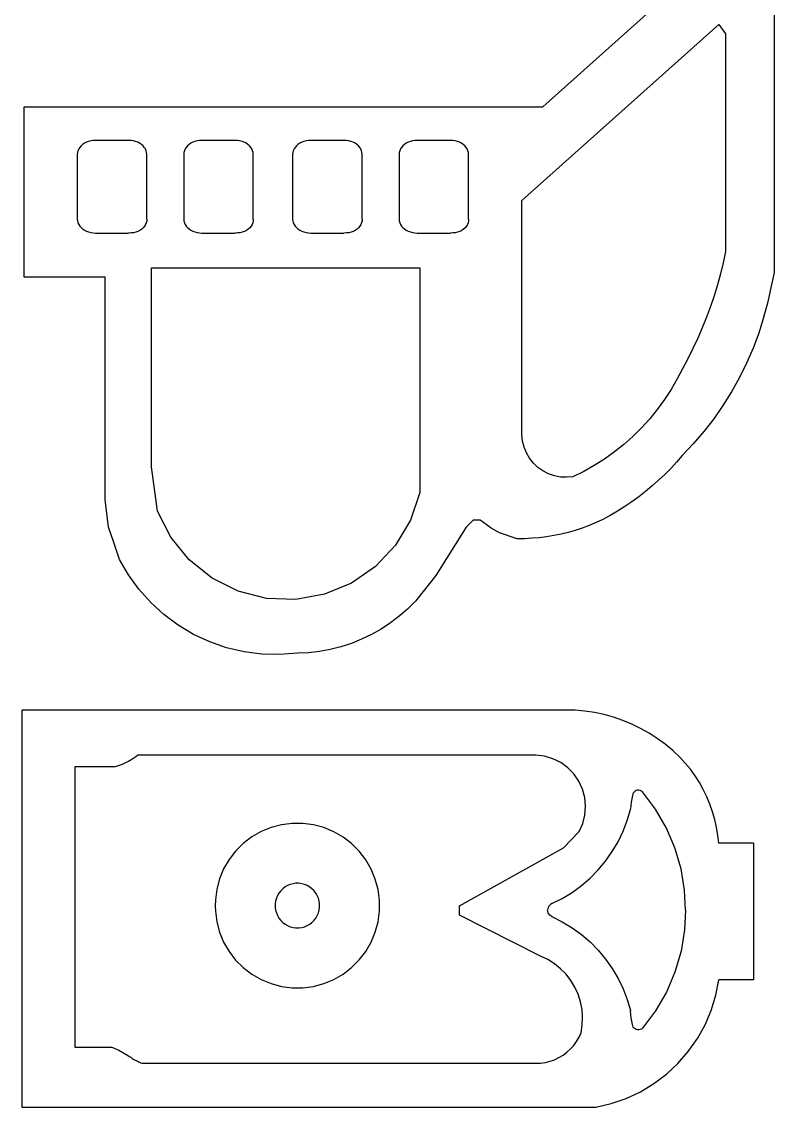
# Model space of a CAD drawing. Extents: x -3998 to 3998, y -3549 to 3549.
# Drawn here: x -3463.8 to -3138.8, y -2311.8 to -1843.1 of the extents above; entities that cross this region are included whole.
import ezdxf

# ---------------------------------------------------------------- set-up
doc = ezdxf.new("R2010")
doc.units = 0
doc.header["$MEASUREMENT"] = 0
doc.layers.get('0').update_dxf_attribs({"linetype": 'CONTINUOUS'})

msp = doc.modelspace()

# ---------------------------------------------------------------- linework, layer by layer
for p, q in [((-3138.85, -1800.31), (-3138.85, -1951.31)), ((-3238.85, -1879.82), (-3170.24, -1818.47)), ((-3247.85, -1920.31), (-3162.85, -1844.31)), ((-3162.85, -1844.31), (-3159.85, -1848.31)), ((-3159.85, -1848.31), (-3159.85, -1942.31)), ((-3462.85, -1953.31), (-3462.85, -1879.82)), ((-3462.85, -1879.82), (-3238.85, -1879.82)), ((-3439.25, -1898.02), (-3439.58, -1898.76)), ((-3438.8, -1897.31), (-3439.25, -1898.02)), ((-3438.23, -1896.66), (-3438.8, -1897.31)), ((-3437.56, -1896.07), (-3438.23, -1896.66)), ((-3436.79, -1895.55), (-3437.56, -1896.07)), ((-3435.94, -1895.12), (-3436.79, -1895.55)), ((-3435.02, -1894.77), (-3435.94, -1895.12)), ((-3434.06, -1894.52), (-3435.02, -1894.77)), ((-3433.05, -1894.37), (-3434.06, -1894.52)), ((-3432.03, -1894.31), (-3433.05, -1894.37)), ((-3417.67, -1894.31), (-3432.03, -1894.31)), ((-3416.64, -1894.37), (-3417.67, -1894.31)), ((-3415.64, -1894.52), (-3416.64, -1894.37)), ((-3414.67, -1894.77), (-3415.64, -1894.52)), ((-3413.76, -1895.12), (-3414.67, -1894.77)), ((-3412.91, -1895.55), (-3413.76, -1895.12)), ((-3412.14, -1896.07), (-3412.91, -1895.55)), ((-3411.46, -1896.66), (-3412.14, -1896.07)), ((-3410.9, -1897.31), (-3411.46, -1896.66)), ((-3410.44, -1898.02), (-3410.9, -1897.31)), ((-3410.12, -1898.76), (-3410.44, -1898.02)), ((-3393.25, -1898.02), (-3393.58, -1898.76)), ((-3392.8, -1897.31), (-3393.25, -1898.02)), ((-3392.23, -1896.66), (-3392.8, -1897.31)), ((-3391.56, -1896.07), (-3392.23, -1896.66)), ((-3390.79, -1895.55), (-3391.56, -1896.07)), ((-3389.94, -1895.12), (-3390.79, -1895.55)), ((-3389.02, -1894.77), (-3389.94, -1895.12)), ((-3388.06, -1894.52), (-3389.02, -1894.77)), ((-3387.05, -1894.37), (-3388.06, -1894.52)), ((-3386.03, -1894.31), (-3387.05, -1894.37)), ((-3371.67, -1894.31), (-3386.03, -1894.31)), ((-3370.64, -1894.37), (-3371.67, -1894.31)), ((-3369.64, -1894.52), (-3370.64, -1894.37)), ((-3368.67, -1894.77), (-3369.64, -1894.52)), ((-3367.76, -1895.12), (-3368.67, -1894.77)), ((-3366.91, -1895.55), (-3367.76, -1895.12)), ((-3366.14, -1896.07), (-3366.91, -1895.55)), ((-3365.46, -1896.66), (-3366.14, -1896.07)), ((-3364.9, -1897.31), (-3365.46, -1896.66)), ((-3364.44, -1898.02), (-3364.9, -1897.31)), ((-3364.12, -1898.76), (-3364.44, -1898.02)), ((-3346.25, -1898.02), (-3346.58, -1898.76)), ((-3345.8, -1897.31), (-3346.25, -1898.02)), ((-3345.23, -1896.66), (-3345.8, -1897.31)), ((-3344.56, -1896.07), (-3345.23, -1896.66)), ((-3343.79, -1895.55), (-3344.56, -1896.07)), ((-3342.94, -1895.12), (-3343.79, -1895.55)), ((-3342.02, -1894.77), (-3342.94, -1895.12)), ((-3341.06, -1894.52), (-3342.02, -1894.77)), ((-3340.05, -1894.37), (-3341.06, -1894.52)), ((-3339.03, -1894.31), (-3340.05, -1894.37)), ((-3324.67, -1894.31), (-3339.03, -1894.31)), ((-3323.64, -1894.37), (-3324.67, -1894.31)), ((-3322.64, -1894.52), (-3323.64, -1894.37)), ((-3321.67, -1894.77), (-3322.64, -1894.52)), ((-3320.76, -1895.12), (-3321.67, -1894.77)), ((-3319.91, -1895.55), (-3320.76, -1895.12)), ((-3319.14, -1896.07), (-3319.91, -1895.55)), ((-3318.46, -1896.66), (-3319.14, -1896.07)), ((-3317.9, -1897.31), (-3318.46, -1896.66)), ((-3317.44, -1898.02), (-3317.9, -1897.31)), ((-3317.12, -1898.76), (-3317.44, -1898.02)), ((-3300.25, -1898.02), (-3300.58, -1898.76)), ((-3299.8, -1897.31), (-3300.25, -1898.02)), ((-3299.23, -1896.66), (-3299.8, -1897.31)), ((-3298.56, -1896.07), (-3299.23, -1896.66)), ((-3297.79, -1895.55), (-3298.56, -1896.07)), ((-3296.94, -1895.12), (-3297.79, -1895.55)), ((-3296.02, -1894.77), (-3296.94, -1895.12)), ((-3295.06, -1894.52), (-3296.02, -1894.77)), ((-3294.05, -1894.37), (-3295.06, -1894.52)), ((-3293.03, -1894.31), (-3294.05, -1894.37)), ((-3278.67, -1894.31), (-3293.03, -1894.31)), ((-3277.64, -1894.37), (-3278.67, -1894.31)), ((-3276.64, -1894.52), (-3277.64, -1894.37)), ((-3275.67, -1894.77), (-3276.64, -1894.52)), ((-3274.76, -1895.12), (-3275.67, -1894.77)), ((-3273.91, -1895.55), (-3274.76, -1895.12)), ((-3273.14, -1896.07), (-3273.91, -1895.55)), ((-3272.46, -1896.66), (-3273.14, -1896.07)), ((-3271.9, -1897.31), (-3272.46, -1896.66)), ((-3271.44, -1898.02), (-3271.9, -1897.31)), ((-3271.12, -1898.76), (-3271.44, -1898.02)), ((-3439.78, -1899.53), (-3439.85, -1900.31)), ((-3439.85, -1900.31), (-3439.85, -1928.31)), ((-3439.58, -1898.76), (-3439.78, -1899.53)), ((-3409.92, -1899.53), (-3410.12, -1898.76)), ((-3409.85, -1900.31), (-3409.92, -1899.53)), ((-3409.85, -1928.31), (-3409.85, -1900.31)), ((-3393.78, -1899.53), (-3393.85, -1900.31)), ((-3393.85, -1900.31), (-3393.85, -1928.31)), ((-3393.58, -1898.76), (-3393.78, -1899.53)), ((-3363.92, -1899.53), (-3364.12, -1898.76)), ((-3363.85, -1900.31), (-3363.92, -1899.53)), ((-3363.85, -1928.31), (-3363.85, -1900.31)), ((-3346.78, -1899.53), (-3346.85, -1900.31)), ((-3346.85, -1900.31), (-3346.85, -1928.31)), ((-3346.58, -1898.76), (-3346.78, -1899.53)), ((-3316.92, -1899.53), (-3317.12, -1898.76)), ((-3316.85, -1900.31), (-3316.92, -1899.53)), ((-3316.85, -1928.31), (-3316.85, -1900.31)), ((-3300.78, -1899.53), (-3300.85, -1900.31)), ((-3300.85, -1900.31), (-3300.85, -1928.31)), ((-3300.58, -1898.76), (-3300.78, -1899.53)), ((-3270.92, -1899.53), (-3271.12, -1898.76)), ((-3270.85, -1900.31), (-3270.92, -1899.53)), ((-3270.85, -1928.31), (-3270.85, -1900.31)), ((-3247.85, -2021.5), (-3247.85, -1920.31)), ((-3439.85, -1928.31), (-3439.78, -1929.1)), ((-3439.78, -1929.1), (-3439.58, -1929.86)), ((-3439.58, -1929.86), (-3439.25, -1930.61)), ((-3439.25, -1930.61), (-3438.8, -1931.31)), ((-3410.35, -1930.65), (-3410.79, -1931.37)), ((-3410.04, -1929.89), (-3410.35, -1930.65)), ((-3409.87, -1929.11), (-3410.04, -1929.89)), ((-3409.85, -1928.31), (-3409.87, -1929.11)), ((-3393.85, -1928.31), (-3393.78, -1929.1)), ((-3393.78, -1929.1), (-3393.58, -1929.86)), ((-3393.58, -1929.86), (-3393.25, -1930.61)), ((-3393.25, -1930.61), (-3392.8, -1931.31)), ((-3364.35, -1930.65), (-3364.79, -1931.37)), ((-3364.04, -1929.89), (-3364.35, -1930.65)), ((-3363.87, -1929.11), (-3364.04, -1929.89)), ((-3363.85, -1928.31), (-3363.87, -1929.11)), ((-3346.85, -1928.31), (-3346.78, -1929.1)), ((-3346.78, -1929.1), (-3346.58, -1929.86)), ((-3346.58, -1929.86), (-3346.25, -1930.61)), ((-3346.25, -1930.61), (-3345.8, -1931.31)), ((-3317.35, -1930.65), (-3317.79, -1931.37)), ((-3317.04, -1929.89), (-3317.35, -1930.65)), ((-3316.87, -1929.11), (-3317.04, -1929.89)), ((-3316.85, -1928.31), (-3316.87, -1929.11)), ((-3300.85, -1928.31), (-3300.78, -1929.1)), ((-3300.78, -1929.1), (-3300.58, -1929.86)), ((-3300.58, -1929.86), (-3300.25, -1930.61)), ((-3300.25, -1930.61), (-3299.8, -1931.31)), ((-3271.35, -1930.65), (-3271.79, -1931.37)), ((-3271.04, -1929.89), (-3271.35, -1930.65)), ((-3270.87, -1929.11), (-3271.04, -1929.89)), ((-3270.85, -1928.31), (-3270.87, -1929.11)), ((-3438.8, -1931.31), (-3438.23, -1931.96)), ((-3438.23, -1931.96), (-3437.55, -1932.55)), ((-3437.55, -1932.55), (-3436.79, -1933.07)), ((-3436.79, -1933.07), (-3435.94, -1933.5)), ((-3435.94, -1933.5), (-3435.02, -1933.85)), ((-3435.02, -1933.85), (-3434.05, -1934.11)), ((-3434.05, -1934.11), (-3433.05, -1934.26)), ((-3433.05, -1934.26), (-3432.03, -1934.31)), ((-3432.03, -1934.31), (-3417.67, -1934.31)), ((-3416.63, -1934.29), (-3417.67, -1934.31)), ((-3415.61, -1934.17), (-3416.63, -1934.29)), ((-3414.62, -1933.93), (-3415.61, -1934.17)), ((-3413.68, -1933.59), (-3414.62, -1933.93)), ((-3412.81, -1933.16), (-3413.68, -1933.59)), ((-3412.03, -1932.64), (-3412.81, -1933.16)), ((-3411.35, -1932.04), (-3412.03, -1932.64)), ((-3410.79, -1931.37), (-3411.35, -1932.04)), ((-3392.8, -1931.31), (-3392.23, -1931.96)), ((-3392.23, -1931.96), (-3391.55, -1932.55)), ((-3391.55, -1932.55), (-3390.79, -1933.07)), ((-3390.79, -1933.07), (-3389.94, -1933.5)), ((-3389.94, -1933.5), (-3389.02, -1933.85)), ((-3389.02, -1933.85), (-3388.05, -1934.11)), ((-3388.05, -1934.11), (-3387.05, -1934.26)), ((-3387.05, -1934.26), (-3386.03, -1934.31)), ((-3386.03, -1934.31), (-3371.67, -1934.31)), ((-3370.63, -1934.29), (-3371.67, -1934.31)), ((-3369.61, -1934.17), (-3370.63, -1934.29)), ((-3368.62, -1933.93), (-3369.61, -1934.17)), ((-3367.68, -1933.59), (-3368.62, -1933.93)), ((-3366.81, -1933.16), (-3367.68, -1933.59)), ((-3366.03, -1932.64), (-3366.81, -1933.16)), ((-3365.35, -1932.04), (-3366.03, -1932.64)), ((-3364.79, -1931.37), (-3365.35, -1932.04)), ((-3345.8, -1931.31), (-3345.23, -1931.96)), ((-3345.23, -1931.96), (-3344.55, -1932.55)), ((-3344.55, -1932.55), (-3343.79, -1933.07)), ((-3343.79, -1933.07), (-3342.94, -1933.5)), ((-3342.94, -1933.5), (-3342.02, -1933.85)), ((-3342.02, -1933.85), (-3341.05, -1934.11)), ((-3341.05, -1934.11), (-3340.05, -1934.26)), ((-3340.05, -1934.26), (-3339.03, -1934.31)), ((-3339.03, -1934.31), (-3324.67, -1934.31)), ((-3323.63, -1934.29), (-3324.67, -1934.31)), ((-3322.61, -1934.17), (-3323.63, -1934.29)), ((-3321.62, -1933.93), (-3322.61, -1934.17)), ((-3320.68, -1933.59), (-3321.62, -1933.93)), ((-3319.81, -1933.16), (-3320.68, -1933.59)), ((-3319.03, -1932.64), (-3319.81, -1933.16)), ((-3318.35, -1932.04), (-3319.03, -1932.64)), ((-3317.79, -1931.37), (-3318.35, -1932.04)), ((-3299.8, -1931.31), (-3299.23, -1931.96)), ((-3299.23, -1931.96), (-3298.55, -1932.55)), ((-3298.55, -1932.55), (-3297.79, -1933.07)), ((-3297.79, -1933.07), (-3296.94, -1933.5)), ((-3296.94, -1933.5), (-3296.02, -1933.85)), ((-3296.02, -1933.85), (-3295.05, -1934.11)), ((-3295.05, -1934.11), (-3294.05, -1934.26)), ((-3294.05, -1934.26), (-3293.03, -1934.31)), ((-3293.03, -1934.31), (-3278.67, -1934.31)), ((-3277.63, -1934.29), (-3278.67, -1934.31)), ((-3276.61, -1934.17), (-3277.63, -1934.29)), ((-3275.62, -1933.93), (-3276.61, -1934.17)), ((-3274.68, -1933.59), (-3275.62, -1933.93)), ((-3273.81, -1933.16), (-3274.68, -1933.59)), ((-3273.03, -1932.64), (-3273.81, -1933.16)), ((-3272.35, -1932.04), (-3273.03, -1932.64)), ((-3271.79, -1931.37), (-3272.35, -1932.04)), ((-3159.85, -1942.31), (-3160.91, -1947.12)), ((-3407.85, -1949.31), (-3291.85, -1949.31)), ((-3407.85, -2035.31), (-3407.85, -1949.31)), ((-3291.85, -1949.31), (-3291.85, -2046.31)), ((-3160.91, -1947.12), (-3162.1, -1951.91)), ((-3427.85, -1953.31), (-3462.85, -1953.31)), ((-3427.85, -2049.31), (-3427.85, -1953.31)), ((-3162.1, -1951.91), (-3163.42, -1956.65)), ((-3138.85, -1951.31), (-3140.25, -1957.25)), ((-3163.42, -1956.65), (-3164.87, -1961.36)), ((-3140.25, -1957.25), (-3141.69, -1964.09)), ((-3164.87, -1961.36), (-3166.44, -1966.03)), ((-3166.44, -1966.03), (-3168.13, -1970.66)), ((-3141.69, -1964.09), (-3143.48, -1970.85)), ((-3168.13, -1970.66), (-3169.95, -1975.24)), ((-3143.48, -1970.85), (-3145.59, -1977.51)), ((-3169.95, -1975.24), (-3171.89, -1979.77)), ((-3145.59, -1977.51), (-3148.04, -1984.05)), ((-3171.89, -1979.77), (-3173.96, -1984.24)), ((-3173.96, -1984.24), (-3176.14, -1988.66)), ((-3148.04, -1984.05), (-3150.82, -1990.47)), ((-3176.14, -1988.66), (-3178.43, -1993.02)), ((-3150.82, -1990.47), (-3153.91, -1996.74)), ((-3178.43, -1993.02), (-3180.85, -1997.31)), ((-3153.91, -1996.74), (-3157.31, -2002.85)), ((-3180.85, -1997.31), (-3183.45, -2001.86)), ((-3186.29, -2006.25), (-3189.36, -2010.49)), ((-3183.45, -2001.86), (-3186.29, -2006.25)), ((-3157.31, -2002.85), (-3161.01, -2008.77)), ((-3189.36, -2010.49), (-3192.66, -2014.56)), ((-3161.01, -2008.77), (-3165.01, -2014.51)), ((-3192.66, -2014.56), (-3196.17, -2018.44)), ((-3165.01, -2014.51), (-3169.29, -2020.04)), ((-3196.17, -2018.44), (-3199.89, -2022.12)), ((-3169.29, -2020.04), (-3173.84, -2025.34)), ((-3247.56, -2024.16), (-3247.85, -2021.5)), ((-3246.91, -2026.76), (-3247.56, -2024.16)), ((-3199.89, -2022.12), (-3203.8, -2025.6)), ((-3245.89, -2029.24), (-3246.91, -2026.76)), ((-3244.54, -2031.55), (-3245.89, -2029.24)), ((-3207.9, -2028.86), (-3212.16, -2031.9)), ((-3203.8, -2025.6), (-3207.9, -2028.86)), ((-3173.84, -2025.34), (-3178.65, -2030.41)), ((-3242.87, -2033.65), (-3244.54, -2031.55)), ((-3240.92, -2035.49), (-3242.87, -2033.65)), ((-3212.16, -2031.9), (-3216.58, -2034.7)), ((-3181.07, -2033.2), (-3183.57, -2035.92)), ((-3178.65, -2030.41), (-3181.07, -2033.2)), ((-3405.15, -2054.41), (-3407.85, -2035.31)), ((-3238.74, -2037.04), (-3240.92, -2035.49)), ((-3236.35, -2038.27), (-3238.74, -2037.04)), ((-3233.82, -2039.15), (-3236.35, -2038.27)), ((-3221.15, -2037.26), (-3225.85, -2039.56)), ((-3216.58, -2034.7), (-3221.15, -2037.26)), ((-3186.17, -2038.54), (-3188.85, -2041.08)), ((-3183.57, -2035.92), (-3186.17, -2038.54)), ((-3231.19, -2039.66), (-3233.82, -2039.15)), ((-3228.52, -2039.8), (-3231.19, -2039.66)), ((-3225.85, -2039.56), (-3228.52, -2039.8)), ((-3191.61, -2043.54), (-3194.44, -2045.9)), ((-3188.85, -2041.08), (-3191.61, -2043.54)), ((-3291.85, -2046.31), (-3295.89, -2058.27)), ((-3197.36, -2048.16), (-3200.34, -2050.34)), ((-3194.44, -2045.9), (-3197.36, -2048.16)), ((-3426.39, -2061.28), (-3427.85, -2049.31)), ((-3203.4, -2052.41), (-3206.52, -2054.38)), ((-3200.34, -2050.34), (-3203.4, -2052.41)), ((-3399.44, -2065.67), (-3405.15, -2054.41)), ((-3209.71, -2056.25), (-3212.95, -2058.01)), ((-3206.52, -2054.38), (-3209.71, -2056.25)), ((-3424.25, -2067.51), (-3426.39, -2061.28)), ((-3295.89, -2058.27), (-3302.38, -2069.1)), ((-3271.85, -2061.31), (-3285.05, -2082.21)), ((-3268.85, -2058.31), (-3271.85, -2061.31)), ((-3265.85, -2058.31), (-3268.85, -2058.31)), ((-3261.11, -2061.75), (-3265.85, -2058.31)), ((-3257.55, -2063.71), (-3261.11, -2061.75)), ((-3221.75, -2061.69), (-3224.77, -2062.69)), ((-3218.77, -2060.58), (-3221.75, -2061.69)), ((-3215.83, -2059.35), (-3218.77, -2060.58)), ((-3212.95, -2058.01), (-3215.83, -2059.35)), ((-3391.49, -2075.47), (-3399.44, -2065.67)), ((-3249.85, -2066.31), (-3257.55, -2063.71)), ((-3246.67, -2066.29), (-3249.85, -2066.31)), ((-3243.49, -2066.14), (-3246.67, -2066.29)), ((-3240.32, -2065.87), (-3243.49, -2066.14)), ((-3237.17, -2065.48), (-3240.32, -2065.87)), ((-3234.03, -2064.96), (-3237.17, -2065.48)), ((-3230.91, -2064.33), (-3234.03, -2064.96)), ((-3227.82, -2063.57), (-3230.91, -2064.33)), ((-3224.77, -2062.69), (-3227.82, -2063.57)), ((-3421.65, -2075.21), (-3424.25, -2067.51)), ((-3302.38, -2069.1), (-3311.01, -2078.31)), ((-3417.79, -2081.89), (-3421.65, -2075.21)), ((-3381.63, -2083.36), (-3391.49, -2075.47)), ((-3311.01, -2078.31), (-3321.39, -2085.49)), ((-3413.27, -2088.13), (-3417.79, -2081.89)), ((-3370.33, -2088.99), (-3381.63, -2083.36)), ((-3321.39, -2085.49), (-3333.06, -2090.3)), ((-3285.05, -2082.21), (-3293.85, -2093.31)), ((-3408.14, -2093.88), (-3413.27, -2088.13)), ((-3358.1, -2092.09), (-3370.33, -2088.99)), ((-3333.06, -2090.3), (-3345.48, -2092.54)), ((-3402.44, -2099.08), (-3408.14, -2093.88)), ((-3345.48, -2092.54), (-3358.1, -2092.09)), ((-3293.85, -2093.31), (-3297.23, -2096.68)), ((-3396.25, -2103.68), (-3402.44, -2099.08)), ((-3300.83, -2099.8), (-3304.62, -2102.68)), ((-3297.23, -2096.68), (-3300.83, -2099.8)), ((-3389.63, -2107.62), (-3396.25, -2103.68)), ((-3304.62, -2102.68), (-3308.6, -2105.3)), ((-3382.64, -2110.86), (-3389.63, -2107.62)), ((-3312.75, -2107.65), (-3317.05, -2109.72)), ((-3308.6, -2105.3), (-3312.75, -2107.65)), ((-3375.35, -2113.38), (-3382.64, -2110.86)), ((-3367.85, -2115.14), (-3375.35, -2113.38)), ((-3326, -2112.97), (-3330.62, -2114.14)), ((-3321.47, -2111.49), (-3326, -2112.97)), ((-3317.05, -2109.72), (-3321.47, -2111.49)), ((-3360.2, -2116.13), (-3367.85, -2115.14)), ((-3352.5, -2116.34), (-3360.2, -2116.13)), ((-3344.81, -2115.76), (-3352.5, -2116.34)), ((-3340.05, -2115.54), (-3344.81, -2115.76)), ((-3335.31, -2115), (-3340.05, -2115.54)), ((-3330.62, -2114.14), (-3335.31, -2115)), ((-3224.85, -2140.31), (-3463.85, -2140.31)), ((-3463.85, -2140.31), (-3463.85, -2311.82)), ((-3220.65, -2140.72), (-3224.85, -2140.31)), ((-3216.48, -2141.37), (-3220.65, -2140.72)), ((-3212.36, -2142.27), (-3216.48, -2141.37)), ((-3208.29, -2143.42), (-3212.36, -2142.27)), ((-3204.31, -2144.8), (-3208.29, -2143.42)), ((-3200.41, -2146.41), (-3204.31, -2144.8)), ((-3196.61, -2148.25), (-3200.41, -2146.41)), ((-3192.93, -2150.31), (-3196.61, -2148.25)), ((-3189.37, -2152.59), (-3192.93, -2150.31)), ((-3185.96, -2155.07), (-3189.37, -2152.59)), ((-3182.7, -2157.75), (-3185.96, -2155.07)), ((-3416.16, -2161.42), (-3415.37, -2160.91)), ((-3415.37, -2160.91), (-3414.6, -2160.38)), ((-3414.6, -2160.38), (-3413.85, -2159.82)), ((-3241.85, -2159.82), (-3413.85, -2159.82)), ((-3238.1, -2160.25), (-3241.85, -2159.82)), ((-3234.47, -2161.31), (-3238.1, -2160.25)), ((-3179.61, -2160.62), (-3182.7, -2157.75)), ((-3177.27, -2163.18), (-3179.61, -2160.62)), ((-3423.88, -2164.82), (-3440.85, -2164.82)), ((-3440.85, -2164.82), (-3440.85, -2285.82)), ((-3423.88, -2164.82), (-3422.97, -2164.55)), ((-3422.97, -2164.55), (-3422.08, -2164.26)), ((-3422.08, -2164.26), (-3421.2, -2163.94)), ((-3421.2, -2163.94), (-3420.33, -2163.59)), ((-3420.33, -2163.59), (-3419.47, -2163.21)), ((-3419.47, -2163.21), (-3418.62, -2162.8)), ((-3418.62, -2162.8), (-3417.79, -2162.37)), ((-3417.79, -2162.37), (-3416.97, -2161.91)), ((-3416.97, -2161.91), (-3416.16, -2161.42)), ((-3231.08, -2162.98), (-3234.47, -2161.31)), ((-3228.03, -2165.19), (-3231.08, -2162.98)), ((-3225.39, -2167.9), (-3228.03, -2165.19)), ((-3175.09, -2165.88), (-3177.27, -2163.18)), ((-3223.25, -2171.01), (-3225.39, -2167.9)), ((-3173.06, -2168.69), (-3175.09, -2165.88)), ((-3171.2, -2171.62), (-3173.06, -2168.69)), ((-3221.67, -2174.44), (-3223.25, -2171.01)), ((-3220.7, -2178.09), (-3221.67, -2174.44)), ((-3197.87, -2174.93), (-3198.43, -2175.07)), ((-3197.3, -2174.92), (-3197.87, -2174.93)), ((-3196.73, -2175.04), (-3197.3, -2174.92)), ((-3169.51, -2174.64), (-3171.2, -2171.62)), ((-3167.99, -2177.76), (-3169.51, -2174.64)), ((-3220.36, -2181.85), (-3220.7, -2178.09)), ((-3200.12, -2177.22), (-3200.6, -2180.09)), ((-3199.99, -2176.66), (-3200.12, -2177.22)), ((-3199.75, -2176.14), (-3199.99, -2176.66)), ((-3199.39, -2175.69), (-3199.75, -2176.14)), ((-3198.94, -2175.33), (-3199.39, -2175.69)), ((-3198.43, -2175.07), (-3198.94, -2175.33)), ((-3196.21, -2175.27), (-3196.73, -2175.04)), ((-3195.75, -2175.62), (-3196.21, -2175.27)), ((-3190.14, -2183.12), (-3195.75, -2175.62)), ((-3166.66, -2180.96), (-3167.99, -2177.76)), ((-3220.66, -2185.61), (-3220.36, -2181.85)), ((-3202.37, -2188.01), (-3200.99, -2183.23)), ((-3200.99, -2183.23), (-3200.95, -2182.98)), ((-3200.6, -2180.09), (-3200.95, -2182.98)), ((-3185.46, -2191.23), (-3190.14, -2183.12)), ((-3165.51, -2184.23), (-3166.66, -2180.96)), ((-3164.56, -2187.57), (-3165.51, -2184.23)), ((-3221.6, -2189.27), (-3220.66, -2185.61)), ((-3204.15, -2192.65), (-3202.37, -2188.01)), ((-3163.79, -2190.95), (-3164.56, -2187.57)), ((-3360.48, -2192.79), (-3364.51, -2195.1)), ((-3356.19, -2191.01), (-3360.48, -2192.79)), ((-3351.7, -2189.82), (-3356.19, -2191.01)), ((-3347.1, -2189.21), (-3351.7, -2189.82)), ((-3342.46, -2189.22), (-3347.1, -2189.21)), ((-3337.85, -2189.82), (-3342.46, -2189.22)), ((-3333.37, -2191.03), (-3337.85, -2189.82)), ((-3329.08, -2192.81), (-3333.37, -2191.03)), ((-3325.06, -2195.14), (-3329.08, -2192.81)), ((-3229.85, -2199.82), (-3223.15, -2192.72)), ((-3223.15, -2192.72), (-3221.6, -2189.27)), ((-3206.3, -2197.13), (-3204.15, -2192.65)), ((-3181.77, -2199.84), (-3185.46, -2191.23)), ((-3163.22, -2194.37), (-3163.79, -2190.95)), ((-3368.19, -2197.93), (-3371.48, -2201.21)), ((-3364.51, -2195.1), (-3368.19, -2197.93)), ((-3321.37, -2197.97), (-3325.06, -2195.14)), ((-3318.1, -2201.26), (-3321.37, -2197.97)), ((-3208.82, -2201.42), (-3206.3, -2197.13)), ((-3162.85, -2197.82), (-3163.22, -2194.37)), ((-3147.85, -2197.82), (-3162.85, -2197.82)), ((-3147.85, -2197.82), (-3147.85, -2256.8)), ((-3371.48, -2201.21), (-3374.31, -2204.89)), ((-3315.27, -2204.94), (-3318.1, -2201.26)), ((-3274.85, -2224.82), (-3229.85, -2199.82)), ((-3211.68, -2205.49), (-3208.82, -2201.42)), ((-3179.13, -2208.83), (-3181.77, -2199.84)), ((-3374.31, -2204.89), (-3376.64, -2208.91)), ((-3312.95, -2208.97), (-3315.27, -2204.94)), ((-3214.87, -2209.31), (-3211.68, -2205.49)), ((-3376.64, -2208.91), (-3378.42, -2213.2)), ((-3311.18, -2213.26), (-3312.95, -2208.97)), ((-3218.36, -2212.85), (-3214.87, -2209.31)), ((-3177.57, -2218.06), (-3179.13, -2208.83)), ((-3378.42, -2213.2), (-3379.63, -2217.69)), ((-3350.11, -2216.69), (-3351.11, -2217.45)), ((-3349.03, -2216.06), (-3350.11, -2216.69)), ((-3347.87, -2215.59), (-3349.03, -2216.06)), ((-3346.67, -2215.26), (-3347.87, -2215.59)), ((-3345.43, -2215.1), (-3346.67, -2215.26)), ((-3344.17, -2215.1), (-3345.43, -2215.1)), ((-3342.93, -2215.27), (-3344.17, -2215.1)), ((-3341.73, -2215.59), (-3342.93, -2215.27)), ((-3340.57, -2216.07), (-3341.73, -2215.59)), ((-3339.49, -2216.7), (-3340.57, -2216.07)), ((-3338.5, -2217.46), (-3339.49, -2216.7)), ((-3309.98, -2217.75), (-3311.18, -2213.26)), ((-3226.15, -2219.02), (-3222.13, -2216.09)), ((-3222.13, -2216.09), (-3218.36, -2212.85)), ((-3379.63, -2217.69), (-3380.23, -2222.29)), ((-3353.86, -2221.56), (-3354.18, -2222.77)), ((-3353.38, -2220.41), (-3353.86, -2221.56)), ((-3352.75, -2219.32), (-3353.38, -2220.41)), ((-3351.99, -2218.33), (-3352.75, -2219.32)), ((-3351.11, -2217.45), (-3351.99, -2218.33)), ((-3337.62, -2218.35), (-3338.5, -2217.46)), ((-3336.85, -2219.34), (-3337.62, -2218.35)), ((-3336.23, -2220.42), (-3336.85, -2219.34)), ((-3335.75, -2221.58), (-3336.23, -2220.42)), ((-3335.43, -2222.79), (-3335.75, -2221.58)), ((-3309.38, -2222.35), (-3309.98, -2217.75)), ((-3234.85, -2223.82), (-3230.4, -2221.6)), ((-3230.4, -2221.6), (-3226.15, -2219.02)), ((-3177.15, -2226.65), (-3177.57, -2218.06)), ((-3380.23, -2222.29), (-3380.24, -2224.99)), ((-3380.24, -2224.99), (-3380.23, -2227.13)), ((-3354.18, -2222.77), (-3354.35, -2224)), ((-3354.35, -2224), (-3354.35, -2224.99)), ((-3354.35, -2224.99), (-3354.35, -2225.42)), ((-3354.35, -2225.42), (-3354.18, -2226.66)), ((-3335.27, -2224.03), (-3335.43, -2222.79)), ((-3335.43, -2226.64), (-3335.27, -2225.4)), ((-3335.27, -2224.71), (-3335.27, -2224.03)), ((-3335.27, -2225.4), (-3335.27, -2224.71)), ((-3309.38, -2224.71), (-3309.38, -2222.35)), ((-3309.38, -2227.07), (-3309.38, -2224.71)), ((-3274.85, -2228.82), (-3274.85, -2224.82)), ((-3236.65, -2226.06), (-3236.72, -2226.65)), ((-3236.47, -2225.49), (-3236.65, -2226.06)), ((-3236.19, -2224.96), (-3236.47, -2225.49)), ((-3235.82, -2224.5), (-3236.19, -2224.96)), ((-3235.36, -2224.11), (-3235.82, -2224.5)), ((-3234.85, -2223.82), (-3235.36, -2224.11)), ((-3380.23, -2227.13), (-3379.63, -2231.74)), ((-3354.18, -2226.66), (-3353.86, -2227.86)), ((-3353.86, -2227.86), (-3353.38, -2229.02)), ((-3353.38, -2229.02), (-3352.75, -2230.1)), ((-3352.75, -2230.1), (-3351.99, -2231.09)), ((-3351.99, -2231.09), (-3351.11, -2231.97)), ((-3338.5, -2231.96), (-3337.62, -2231.08)), ((-3337.62, -2231.08), (-3336.85, -2230.09)), ((-3336.85, -2230.09), (-3336.23, -2229)), ((-3336.23, -2229), (-3335.75, -2227.85)), ((-3335.75, -2227.85), (-3335.43, -2226.64)), ((-3309.98, -2231.68), (-3309.38, -2227.07)), ((-3239.75, -2246.62), (-3274.85, -2228.82)), ((-3236.65, -2227.24), (-3236.72, -2226.65)), ((-3236.47, -2227.81), (-3236.65, -2227.24)), ((-3236.19, -2228.33), (-3236.47, -2227.81)), ((-3235.82, -2228.79), (-3236.19, -2228.33)), ((-3235.36, -2229.18), (-3235.82, -2228.79)), ((-3234.85, -2229.48), (-3235.36, -2229.18)), ((-3234.85, -2229.48), (-3230.4, -2231.7)), ((-3177.15, -2226.65), (-3177.57, -2235.23)), ((-3379.63, -2231.74), (-3378.42, -2236.22)), ((-3351.11, -2231.97), (-3350.11, -2232.74)), ((-3350.11, -2232.74), (-3349.03, -2233.36)), ((-3349.03, -2233.36), (-3347.87, -2233.84)), ((-3347.87, -2233.84), (-3346.67, -2234.16)), ((-3346.67, -2234.16), (-3345.43, -2234.32)), ((-3345.43, -2234.32), (-3344.17, -2234.32)), ((-3344.17, -2234.32), (-3342.93, -2234.16)), ((-3342.93, -2234.16), (-3341.73, -2233.83)), ((-3341.73, -2233.83), (-3340.57, -2233.35)), ((-3340.57, -2233.35), (-3339.49, -2232.73)), ((-3339.49, -2232.73), (-3338.5, -2231.96)), ((-3311.18, -2236.17), (-3309.98, -2231.68)), ((-3230.4, -2231.7), (-3226.15, -2234.28)), ((-3226.15, -2234.28), (-3222.13, -2237.2)), ((-3177.57, -2235.23), (-3179.13, -2244.47)), ((-3378.42, -2236.22), (-3376.64, -2240.51)), ((-3376.64, -2240.51), (-3374.31, -2244.53)), ((-3315.27, -2244.48), (-3312.95, -2240.46)), ((-3312.95, -2240.46), (-3311.18, -2236.17)), ((-3222.13, -2237.2), (-3218.36, -2240.44)), ((-3218.36, -2240.44), (-3214.87, -2243.99)), ((-3374.31, -2244.53), (-3371.48, -2248.22)), ((-3318.1, -2248.17), (-3315.27, -2244.48)), ((-3214.87, -2243.99), (-3211.68, -2247.8)), ((-3179.13, -2244.47), (-3181.77, -2253.45)), ((-3371.48, -2248.22), (-3368.19, -2251.49)), ((-3321.37, -2251.46), (-3318.1, -2248.17)), ((-3236.68, -2248.06), (-3239.75, -2246.62)), ((-3233.81, -2249.85), (-3236.68, -2248.06)), ((-3231.17, -2251.97), (-3233.81, -2249.85)), ((-3211.68, -2247.8), (-3208.82, -2251.87)), ((-3368.19, -2251.49), (-3364.51, -2254.32)), ((-3364.51, -2254.32), (-3360.48, -2256.64)), ((-3329.08, -2256.61), (-3325.06, -2254.28)), ((-3325.06, -2254.28), (-3321.37, -2251.46)), ((-3228.79, -2254.38), (-3231.17, -2251.97)), ((-3226.71, -2257.06), (-3228.79, -2254.38)), ((-3208.82, -2251.87), (-3206.3, -2256.16)), ((-3181.77, -2253.45), (-3185.46, -2262.06)), ((-3360.48, -2256.64), (-3356.19, -2258.41)), ((-3356.19, -2258.41), (-3351.7, -2259.61)), ((-3337.85, -2259.6), (-3333.37, -2258.39)), ((-3333.37, -2258.39), (-3329.08, -2256.61)), ((-3224.95, -2259.96), (-3226.71, -2257.06)), ((-3206.3, -2256.16), (-3204.15, -2260.64)), ((-3164.07, -2263.47), (-3162.74, -2256.8)), ((-3147.85, -2256.8), (-3162.74, -2256.8)), ((-3351.7, -2259.61), (-3347.1, -2260.21)), ((-3347.1, -2260.21), (-3342.46, -2260.21)), ((-3342.46, -2260.21), (-3337.85, -2259.6)), ((-3223.55, -2263.04), (-3224.95, -2259.96)), ((-3222.52, -2266.27), (-3223.55, -2263.04)), ((-3204.15, -2260.64), (-3202.37, -2265.29)), ((-3185.46, -2262.06), (-3190.14, -2270.18)), ((-3166.08, -2269.97), (-3164.07, -2263.47)), ((-3221.87, -2269.59), (-3222.52, -2266.27)), ((-3202.37, -2265.29), (-3200.99, -2270.06)), ((-3221.62, -2272.97), (-3221.87, -2269.59)), ((-3221.76, -2276.36), (-3221.62, -2272.97)), ((-3200.99, -2270.06), (-3200.95, -2270.32)), ((-3200.6, -2273.2), (-3200.95, -2270.32)), ((-3200.12, -2276.07), (-3200.6, -2273.2)), ((-3190.14, -2270.18), (-3195.75, -2277.68)), ((-3168.76, -2276.22), (-3166.08, -2269.97)), ((-3222.3, -2279.7), (-3221.76, -2276.36)), ((-3199.99, -2276.63), (-3200.12, -2276.07)), ((-3199.75, -2277.15), (-3199.99, -2276.63)), ((-3199.39, -2277.6), (-3199.75, -2277.15)), ((-3198.94, -2277.97), (-3199.39, -2277.6)), ((-3198.43, -2278.22), (-3198.94, -2277.97)), ((-3196.21, -2278.02), (-3196.73, -2278.26)), ((-3195.75, -2277.68), (-3196.21, -2278.02)), ((-3172.07, -2282.16), (-3168.76, -2276.22)), ((-3224.22, -2283.4), (-3223.17, -2281.6)), ((-3223.17, -2281.6), (-3222.3, -2279.7)), ((-3197.87, -2278.36), (-3198.43, -2278.22)), ((-3197.3, -2278.37), (-3197.87, -2278.36)), ((-3196.73, -2278.26), (-3197.3, -2278.37)), ((-3175.98, -2287.73), (-3172.07, -2282.16)), ((-3440.85, -2285.82), (-3424.88, -2285.82)), ((-3424.88, -2285.82), (-3421.95, -2287.12)), ((-3421.95, -2287.12), (-3417.7, -2289.59)), ((-3228.37, -2288.05), (-3226.83, -2286.64)), ((-3226.83, -2286.64), (-3225.44, -2285.08)), ((-3225.44, -2285.08), (-3224.22, -2283.4)), ((-3417.7, -2289.59), (-3417.25, -2289.92)), ((-3417.25, -2289.92), (-3416.79, -2290.24)), ((-3416.79, -2290.24), (-3416.32, -2290.55)), ((-3416.32, -2290.55), (-3415.85, -2290.85)), ((-3415.85, -2290.85), (-3415.37, -2291.14)), ((-3415.37, -2291.14), (-3414.89, -2291.42)), ((-3414.89, -2291.42), (-3414.39, -2291.68)), ((-3414.39, -2291.68), (-3413.89, -2291.93)), ((-3413.89, -2291.93), (-3413.39, -2292.17)), ((-3413.39, -2292.17), (-3412.88, -2292.4)), ((-3237.7, -2292.45), (-3235.68, -2291.95)), ((-3235.68, -2291.95), (-3233.71, -2291.26)), ((-3233.71, -2291.26), (-3231.83, -2290.37)), ((-3231.83, -2290.37), (-3230.04, -2289.29)), ((-3230.04, -2289.29), (-3228.37, -2288.05)), ((-3180.44, -2292.86), (-3175.98, -2287.73)), ((-3412.88, -2292.4), (-3412.36, -2292.61)), ((-3412.36, -2292.61), (-3411.84, -2292.82)), ((-3411.84, -2292.82), (-3241.85, -2292.82)), ((-3241.85, -2292.82), (-3239.77, -2292.74)), ((-3239.77, -2292.74), (-3237.7, -2292.45)), ((-3185.41, -2297.5), (-3180.44, -2292.86)), ((-3190.84, -2301.6), (-3185.41, -2297.5)), ((-3202.81, -2308.01), (-3196.66, -2305.12)), ((-3196.66, -2305.12), (-3190.84, -2301.6)), ((-3215.85, -2311.82), (-3209.23, -2310.25)), ((-3209.23, -2310.25), (-3202.81, -2308.01)), ((-3463.85, -2311.82), (-3215.85, -2311.82))]:
    msp.add_line(p, q)

doc.saveas('drawing.dxf')
